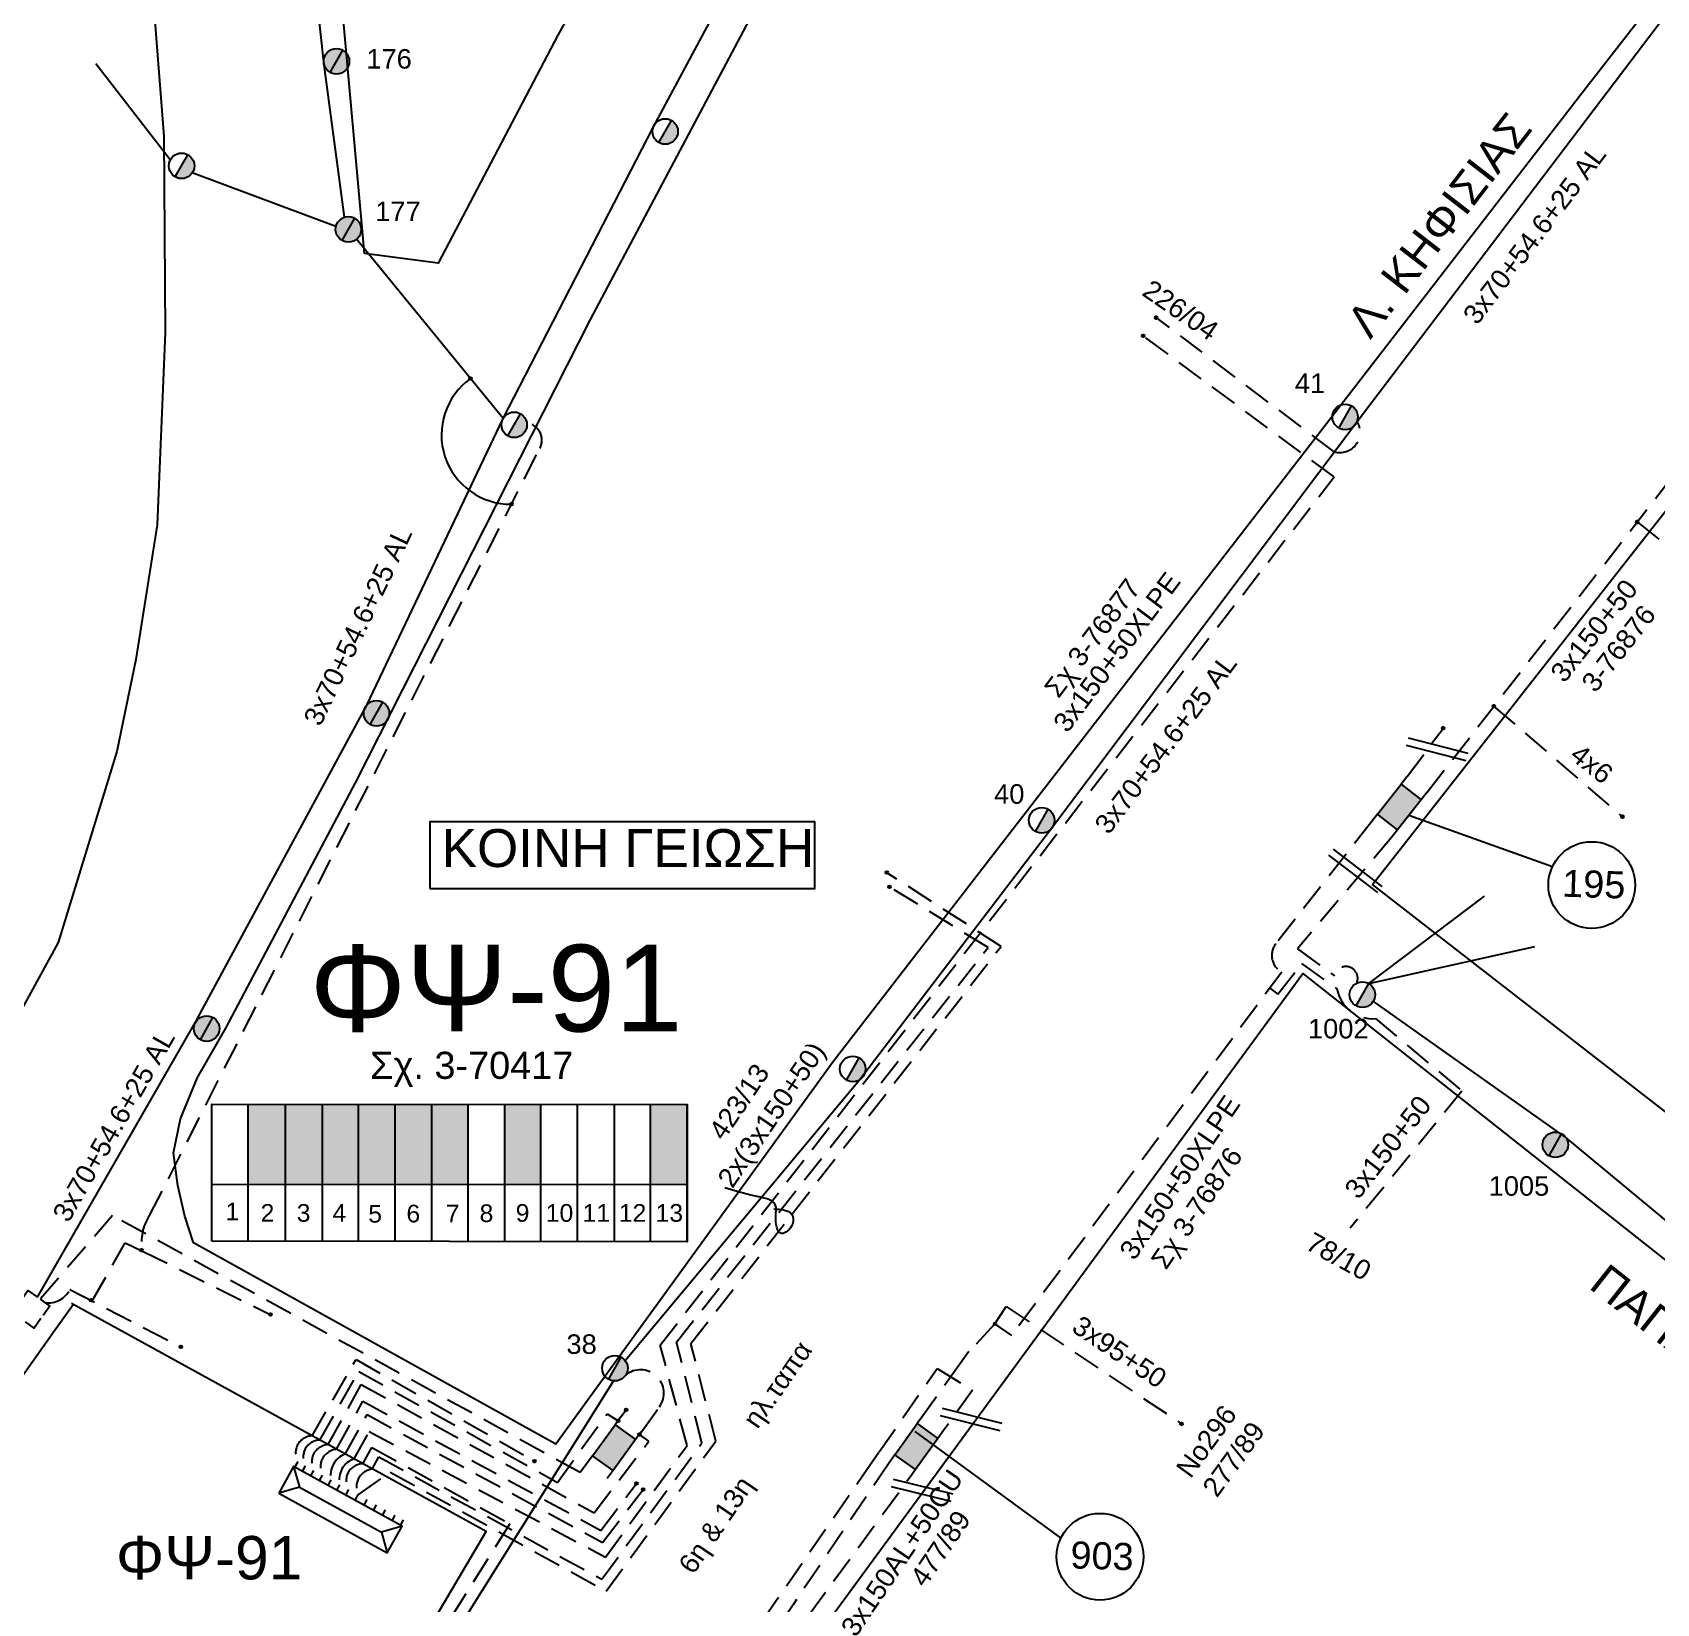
# Model space of a CAD drawing. Header units: millimetres. Extents: x 1421 to 10994, y 848 to 1896.
# Drawn here: x 10555 to 10704.8, y 1569.9 to 1714.8 of the extents above; entities that cross this region are included whole.
import ezdxf
from ezdxf.enums import TextEntityAlignment as Align

# ---------------------------------------------------------------- set-up
doc = ezdxf.new("R2010")
doc.units = ezdxf.units.MM
doc.linetypes.add('DASHED', pattern=[19.05, 12.7, -6.35])
for name, color, linetype, lineweight in [('3x150+50', 7, 'Continuous', 30), ('3x150+50 XLPE', 7, 'SYN_LINE', 30), ('3x70+54.6+25 AL', 7, 'SYN_LINE', 30), ('3x95+50AL', 7, 'Continuous', 30), ('4x6', 7, 'SYN_LINE', 30), ('Pillar Υποσταθμού', 7, 'SYN_LINE', 30), ('Άγνωστα', 7, 'Continuous', 30), ('Καλώδια ΧΤ   3x150AL+50CU', 7, 'DASHED', 30)]:
    doc.layers.add(name, color=color, linetype=linetype, lineweight=lineweight)
for name, color, linetype in [('Link Box 4 Διευθύνσεων', 7, 'Continuous'), ('Pillar OTE', 7, 'Continuous'), ('TEXT ΚΑΛΩΔΙΩΝ', 7, 'Continuous'), ('ΑΓΝΩΣΤΟ ΕΝΑΕΡΙΟ ΚΑΛΩΔΙΟ', 7, 'Continuous'), ('ΑΓΝΩΣΤΟ ΥΠΟΓΕΙΟ ΚΑΛΩΔΙΟ', 7, 'DASHED'), ('Επιγραφές - Σχήματα', 7, 'Continuous'), ('Περίπτερο', 7, 'Continuous'), ('Στύλος Ξύλινος', 7, 'Continuous'), ('Στύλος Ξύλινος @ 1', 7, 'Continuous'), ('Στύλος ΦΜ', 7, 'Continuous'), ('Στύλος ΦΜ @ 1', 7, 'Continuous'), ('Συνδέσεις', 7, 'Continuous'), ('Τομή', 7, 'Continuous'), ('Υποσταθμός πόλεως', 7, 'Continuous'), ('Υπόβαθρο ΔΕΗ', 7, 'Continuous')]:
    doc.layers.add(name, color=color, linetype=linetype)
doc.styles.add('arial', font='arial.ttf', dxfattribs={"height": 3})
doc.styles.get("Standard").update_dxf_attribs({"font": 'arial.ttf', "height": 1.8})
doc.linetypes.add('SYN_LINE', pattern='A,0.5,-0.0001,["/\\/\\/\\/",Standard,S=0.1,R=0,X=0,Y=-0.05],-0.25', length=0.7501)

# ---------------------------------------------------------------- blocks, each defined once
blk = doc.blocks.new('ΥΠΑΡΧΩΝ ΞΥΛΙΝΟΣ ΣΤΥΛΟΣ')
at = {"layer": 'Στύλος Ξύλινος'}
h = blk.add_hatch(color=7, dxfattribs=at)
h.paths.add_polyline_path([(-2.62, 0, 0.270008), (-1.29, -2.28), (1.3, 2.27, 0.576266)])
h.paths.add_polyline_path([(-1.29, -2.28, 0.574793), (2.62, 0, 0.268822), (1.3, 2.27)])
at = {"layer": 'Στύλος Ξύλινος', "color": 7}
blk.add_line((-1.29, -2.28), (1.3, 2.27), dxfattribs=at)
blk.add_circle((0, 0), 2.62, dxfattribs=at)
at = {"layer": 'Στύλος Ξύλινος', "color": 1, "flags": 4}
for tag, p in [('ΑΡΙΘΜΟΣ', (-4.91, 8.6)), ('ΤΥΠΟΣ', (-4.85, 3.39))]:
    blk.add_attdef(tag, p, '', height=4, dxfattribs=at)
blk = doc.blocks.new('ΥΠΑΡΧΩΝ ΤΣΙΜΕΝΤΕΝΙΟΣ ΣΤΥΛΟΣ')
at = {"layer": 'Στύλος ΦΜ'}
blk.add_hatch(color=7, dxfattribs=at).paths.add_polyline_path([(-1.29, -2.28, 0.574793), (2.62, 0, 0.268822), (1.3, 2.27)])
at = {"layer": 'Στύλος ΦΜ', "color": 7}
blk.add_line((-1.29, -2.28), (1.3, 2.27), dxfattribs=at)
blk.add_circle((0, 0), 2.62, dxfattribs=at)
at = {"layer": 'Στύλος ΦΜ', "flags": 4}
for tag, p in [('ΑΡΙΘΜΟΣ', (-4.68, 8.05)), ('ΤΥΠΟΣ', (-4.91, 3.03))]:
    blk.add_attdef(tag, p, '', height=4, dxfattribs=at)
blk = doc.blocks.new('LINK BOX 4 ΑΝΑΧΩΡΗΣΕΩΝ')
at = {"layer": 'Link Box 4 Διευθύνσεων', "ltscale": 40}
blk.add_hatch(color=256, dxfattribs=at).paths.add_polyline_path([(-3.54, 0), (-3.54, -4.67), (3.54, -4.67), (3.54, 0)])
for p, q in [((-3.54, 0), (-5.33, 0)), ((5.33, 0), (3.54, 0)), ((-3.54, -4.67), (-5.33, -4.67)), ((5.33, -4.67), (3.54, -4.67))]:
    blk.add_line(p, q, dxfattribs=at)
blk.add_lwpolyline([(-3.54, -4.67), (-3.54, 0), (3.54, 0), (3.54, -4.67)], close=True, dxfattribs=at)
blk = doc.blocks.new('PILLAR YPOSTATHMOU')
at = {"layer": 'Περίπτερο', "ltscale": 40}
for points in [[(540.43, 2525.12), (540.43, 2526.01), (541.51, 2526.01)], [(541.82, 2526.01), (542.91, 2526.01), (542.91, 2524.95)], [(541.59, 2523.53), (540.43, 2523.53), (540.43, 2524.86)], [(542.91, 2524.59), (542.91, 2523.53), (541.92, 2523.53)]]:
    blk.add_lwpolyline(points, dxfattribs=at)
blk = doc.blocks.new('_ΣΥΝΔΕΣΗ')
at = {"layer": 'Συνδέσεις', "linetype": 'SYN_LINE', "ltscale": 40}
blk.add_hatch(color=256, dxfattribs=at).paths.add_polyline_path([(0.5, -0.01, 1), (-0.5, -0.01, 1)])
at = {"layer": 'Συνδέσεις'}
blk.add_circle((0, -0.01), 0.5, dxfattribs=at)
blk = doc.blocks.new('ΤΟΜΗ')
at = {"layer": 'Τομή', "ltscale": 40}
for p, q in [((11.33, -0.65), (-11.4, -0.65)), ((11.33, -3.42), (-11.4, -3.42))]:
    blk.add_line(p, q, dxfattribs=at)
blk = doc.blocks.new('ΥΠΟΣΤΑΘΜΟΣ ΠΟΛΕΩΣ 13 ΑΝΑΧΩΡΗΣΕΩΝ')
at = {"layer": 'Υποσταθμός πόλεως', "ltscale": 40}
for p, q in [((-11.12, -2.82), (-11.12, -4)), ((-9.53, -2.82), (-9.53, -4)), ((-7.77, -2.82), (-7.77, -4)), ((-5.99, -2.82), (-5.99, -4)), ((-4.14, -2.82), (-4.14, -4)), ((-2.3, -2.82), (-2.3, -4)), ((-0.43, -2.82), (-0.43, -4)), ((1.54, -2.82), (1.54, -4)), ((3.43, -2.82), (3.43, -4)), ((5.39, -2.82), (5.39, -4)), ((7.32, -2.82), (7.32, -4)), ((9.32, -2.82), (9.32, -4)), ((11.11, -2.82), (11.11, -4))]:
    blk.add_line(p, q, dxfattribs=at)
blk.add_lwpolyline([(-11.43, 2.82), (11.43, 2.82), (11.43, -2.82), (-11.43, -2.82)], close=True, dxfattribs=at)
for points in [[(-8.62, 0), (-11.43, 2.82)], [(-11.43, -2.82), (-8.62, 0)], [(-8.62, 0), (8.62, 0)], [(8.62, 0), (11.43, 2.82)], [(11.43, -2.82), (8.62, 0)]]:
    blk.add_lwpolyline(points, dxfattribs=at)
at = {"layer": 'Υποσταθμός πόλεως', "linetype": 'SYN_LINE', "ltscale": 40, "flags": 1}
for tag, p in [('ΜΕΤΑΣΧΗΜΑΤΙΣΜΟΣ', (12.22, 1.68)), ('ΙΣΧΥΣ', (12.2, -1.11)), ('ΑΡΙΘΜΟΣ', (12.32, -3.83))]:
    blk.add_attdef(tag, p, '', height=1.8, dxfattribs=at)
blk = doc.blocks.new('A$C01BB34F8')
at = {"layer": 'Άγνωστα', "color": 7}
note = blk.add_mtext_dynamic_manual_height_columns('ηλ.ταπα\\P', width=1.8, gutter_width=12.5, heights=[0.0453, 0], dxfattribs=dict(at, insert=(0.37, 2.43), char_height=1.8, attachment_point=1, rotation=2.4309))
for column, words in zip(note.columns.linked_columns, ['\\P']):
    column.text = words

msp = doc.modelspace()

# ---------------------------------------------------------------- hatches: boundary and pattern name
at = {"layer": '3x70+54.6+25 AL', "linetype": 'Continuous', "lineweight": -3, "ltscale": 0.2}
for color, points in [(6, [(10574.9, 1608.57), (10578.34, 1608.57), (10578.34, 1615.93), (10574.9, 1615.93)]), (30, [(10615.41, 1615.91), (10612.02, 1615.91), (10612.02, 1608.53), (10615.41, 1608.53)])]:
    msp.add_hatch(color=color, dxfattribs=at).paths.add_polyline_path(points)
at = {"layer": 'Καλώδια ΧΤ   3x150AL+50CU', "linetype": 'DASHED', "lineweight": -3, "ltscale": 0.2}
h = msp.add_hatch(color=2, dxfattribs=at)
h.dxf.hatch_style = 1
h.paths.add_polyline_path([(10578.34, 1608.57), (10581.78, 1608.56), (10581.78, 1615.93), (10578.34, 1615.93)])
h = msp.add_hatch(color=5, dxfattribs=at)
h.dxf.hatch_style = 1
h.paths.add_polyline_path([(10585.08, 1615.93), (10581.78, 1615.93), (10581.78, 1608.56), (10585.08, 1608.56)])
h = msp.add_hatch(color=151, dxfattribs=at)
h.dxf.hatch_style = 1
h.paths.add_polyline_path([(10588.37, 1615.93), (10585.08, 1615.93), (10585.08, 1608.56), (10588.37, 1608.56)])
h = msp.add_hatch(color=173, dxfattribs=at)
h.dxf.hatch_style = 1
h.paths.add_polyline_path([(10588.46, 1608.56), (10591.86, 1608.55), (10591.86, 1615.92), (10588.46, 1615.92)])
h = msp.add_hatch(color=1, dxfattribs=at)
h.dxf.hatch_style = 1
h.paths.add_polyline_path([(10591.86, 1608.56), (10595.26, 1608.55), (10595.26, 1615.93), (10591.86, 1615.93)])
h = msp.add_hatch(color=85, dxfattribs=at)
h.dxf.hatch_style = 1
h.paths.add_polyline_path([(10598.58, 1608.56), (10601.98, 1608.55), (10601.98, 1615.93), (10598.58, 1615.93)])

# ---------------------------------------------------------------- linework, layer by layer
at = {"layer": '3x150+50', "color": 133, "linetype": 'DASHED', "lineweight": -3, "ltscale": 0.2}
msp.add_lwpolyline([(10614.97, 1558.72), (10619.69, 1564.77), (10622.39, 1568.37), (10631.65, 1581.74), (10633.13, 1583.88), (10638.46, 1591.56), (10641.72, 1589.55), (10639.05, 1585.83)], dxfattribs=at)
at = {"layer": '3x150+50 XLPE', "color": 151, "linetype": 'DASHED', "lineweight": -3, "ltscale": 0.2}
msp.add_lwpolyline([(10583.38, 1580.84, -0.397988), (10584.68, 1583.21), (10586.08, 1585.74), (10607.87, 1574.16), (10615.4, 1584.45), (10612.92, 1593.71), (10675.08, 1673.79), (10657.47, 1686.81)], format="xyb", dxfattribs=at)
at = {"layer": '3x150+50 XLPE', "color": 2, "linetype": 'DASHED', "lineweight": -3, "ltscale": 0.2}
msp.add_lwpolyline([(10683.67, 1644.73), (10711.26, 1680.21), (10725.81, 1668.54)], dxfattribs=at)
at = {"layer": '3x150+50 XLPE', "color": 1, "linetype": 'DASHED', "lineweight": -3, "ltscale": 0.2}
msp.add_lwpolyline([(10681.83, 1646.17), (10685.14, 1650.6)], dxfattribs=at)
for points in [[(10678.54, 1641.98), (10669.7, 1630.73, 0.465134), (10670.25, 1628.12), (10645.35, 1594.6), (10643.8, 1595.66), (10641.4, 1593.11), (10640.63, 1592.04), (10637.15, 1587.19)], [(10669.15, 1626.64), (10669.89, 1626.09), (10672.07, 1628.9), (10675.34, 1626.57, 0.380777), (10678.89, 1623.83), (10686.87, 1617.15), (10676.58, 1604.5)], [(10579.51, 1582.97, -0.575094), (10580.82, 1585.34), (10584.86, 1592.39), (10601.33, 1583.02)]]:
    msp.add_lwpolyline(points, format="xyb", dxfattribs=at)
at = {"layer": '3x150+50 XLPE', "color": 85, "linetype": 'DASHED', "lineweight": -3, "ltscale": 0.2}
msp.add_lwpolyline([(10585.06, 1579.91, -0.513296), (10586.36, 1582.28), (10586.97, 1583.39), (10607.53, 1572.11), (10616.75, 1584.68), (10614.42, 1593.99), (10643.16, 1630.39), (10634.06, 1635.99)], format="xyb", dxfattribs=at)
msp.add_lwpolyline([(10585.06, 1579.91), (10588.02, 1582), (10607.94, 1571.01), (10618.05, 1584.86), (10615.75, 1593.85), (10644.36, 1630.49), (10633.83, 1637.29)], dxfattribs=at)
at = {"layer": '3x150+50 XLPE', "color": 151, "linetype": 'DASHED', "lineweight": -3, "ltscale": 0.2}
msp.add_lwpolyline([(10606.16, 1582.78), (10605.55, 1581.95), (10562.39, 1605.66), (10555.72, 1597.95)], dxfattribs=at)
at = {"layer": '3x150+50 XLPE', "color": 5, "linetype": 'DASHED', "lineweight": -3, "ltscale": 0.2}
msp.add_lwpolyline([(10580.21, 1582.58, -0.574248), (10581.51, 1584.95), (10585.11, 1591.27), (10603.43, 1581.05), (10608.02, 1587.38), (10609.03, 1586.73)], format="xyb", dxfattribs=at)
at = {"layer": '3x150+50 XLPE', "color": 6, "linetype": 'DASHED', "lineweight": -3, "ltscale": 0.2}
for points in [[(10611.18, 1585.72), (10612.85, 1588.01, 0.88049), (10609.72, 1590.94, 2.140125)], [(10580.98, 1582.16, -0.55075), (10582.28, 1584.53), (10585.34, 1590.07), (10606.83, 1578.24), (10611.88, 1584.85), (10611.01, 1585.48)]]:
    msp.add_lwpolyline(points, format="xyb", dxfattribs=at)
at = {"layer": '3x150+50 XLPE', "color": 206, "linetype": 'DASHED', "lineweight": -3, "ltscale": 0.2}
msp.add_lwpolyline([(10581.76, 1581.73, -0.536441), (10583.06, 1584.1), (10585.5, 1588.53), (10607.45, 1576.62), (10610.73, 1580.95)], format="xyb", dxfattribs=at)
at = {"layer": '3x150+50 XLPE', "color": 30, "linetype": 'DASHED', "lineweight": -3, "ltscale": 0.2}
msp.add_lwpolyline([(10582.57, 1581.28, -0.382408), (10583.87, 1583.65), (10585.88, 1587.3), (10607.6, 1575.49), (10611.35, 1580.4)], format="xyb", dxfattribs=at)
at = {"layer": '3x150+50 XLPE', "color": 5, "linetype": 'DASHED', "lineweight": -3, "ltscale": 0.2}
msp.add_lwpolyline([(10609.29, 1587.09), (10609.77, 1587.74)], dxfattribs=at)
at = {"layer": '3x150+50 XLPE', "color": 2, "linetype": 'DASHED', "lineweight": -3, "ltscale": 0.2}
msp.add_lwpolyline([(10584.19, 1580.39, -0.595523), (10585.5, 1582.76), (10586.33, 1584.27), (10599.04, 1577.21), (10579.96, 1546.95, 0.925537), (10578.09, 1545.38, -2.381735)], format="xyb", dxfattribs=at)
at = {"layer": '3x70+54.6+25 AL', "color": 6, "linetype": 'SYN_LINE', "lineweight": -3, "ltscale": 15}
msp.add_lwpolyline([(10609.68, 1592.29), (10631.3, 1618.19), (10648.92, 1641.27), (10677.2, 1678.92), (10705.56, 1716.27), (10734.31, 1751.79), (10761.29, 1787.39), (10776.24, 1814.08)], dxfattribs=at)
at = {"layer": '3x70+54.6+25 AL', "color": 173, "linetype": 'SYN_LINE', "lineweight": -3, "ltscale": 15}
msp.add_lwpolyline([(10555.48, 1598.12), (10570.05, 1623.49), (10585.85, 1652.74), (10598.42, 1679.18), (10612.26, 1706.04), (10623.57, 1727.15), (10637.28, 1753.75), (10660.06, 1779.99), (10577.43, 1757.43)], dxfattribs=at)
at = {"layer": '3x70+54.6+25 AL', "color": 30, "linetype": 'SYN_LINE', "lineweight": -3, "ltscale": 15}
for points in [[(10583.8, 1697.75), (10581.93, 1711.8), (10580.2, 1727.5), (10578.76, 1740.93), (10576.71, 1756.04)], [(10598.42, 1679.18), (10584.91, 1695.72)]]:
    msp.add_lwpolyline(points, dxfattribs=at)
at = {"layer": '3x70+54.6+25 AL', "color": 151, "linetype": 'SYN_LINE', "lineweight": -3, "ltscale": 15}
for points in [[(10678.28, 1627.07), (10688.97, 1635.11)], [(10678.28, 1627.07), (10693.61, 1630.47)], [(10757.85, 1573.08), (10740.89, 1577.25), (10714.59, 1597.82), (10696.47, 1612.85), (10678.7, 1625.43)]]:
    msp.add_lwpolyline(points, dxfattribs=at)
at = {"layer": '3x70+54.6+25 AL', "color": 2, "linetype": 'SYN_LINE', "lineweight": -3, "ltscale": 15}
msp.add_lwpolyline([(10608.6, 1590.42), (10579.27, 1543.58), (10557.37, 1509.55), (10537.08, 1481.31)], dxfattribs=at)
at = {"layer": '3x95+50AL', "color": 1, "linetype": 'DASHED', "lineweight": -3, "ltscale": 0.2}
msp.add_lwpolyline([(10643.8, 1595.66), (10644.83, 1597.26), (10661.01, 1586.46)], dxfattribs=at)
at = {"layer": '4x6', "color": 2, "linetype": 'DASHED', "lineweight": -3, "ltscale": 0.2}
for points in [[(10703.05, 1669.64), (10716.13, 1659.29)], [(10689.82, 1652.63), (10701.68, 1642.45)]]:
    msp.add_lwpolyline(points, dxfattribs=at)
at = {"layer": 'Pillar OTE', "lineweight": -3, "ltscale": 40}
for points in [[(10571.57, 1603.29), (10571.57, 1615.93), (10615.41, 1615.91), (10615.41, 1603.25), (10571.57, 1603.29)], [(10574.9, 1603.29), (10574.9, 1615.93)], [(10578.34, 1603.28), (10578.34, 1615.93)], [(10581.78, 1603.28), (10581.78, 1615.93)], [(10585.08, 1603.28), (10585.08, 1615.93)], [(10588.46, 1603.27), (10588.46, 1615.93)], [(10591.86, 1603.27), (10591.86, 1615.93)], [(10595.2, 1603.27), (10595.2, 1615.93)], [(10598.58, 1603.26), (10598.58, 1615.93)], [(10601.9, 1603.27), (10601.9, 1615.93)], [(10605.29, 1603.26), (10605.29, 1615.91)], [(10608.69, 1603.25), (10608.69, 1615.91)], [(10612.02, 1603.25), (10612.02, 1615.91)], [(10615.41, 1603.25), (10615.41, 1615.91)], [(10571.57, 1608.57), (10615.41, 1608.53)]]:
    msp.add_lwpolyline(points, dxfattribs=at)
at = {"layer": 'ΑΓΝΩΣΤΟ ΕΝΑΕΡΙΟ ΚΑΛΩΔΙΟ', "color": 30, "linetype": 'Continuous', "lineweight": -3, "ltscale": 0.2}
for points in [[(10567.73, 1703.04), (10560.87, 1711.89)], [(10583.01, 1696.88), (10569.75, 1701.84)]]:
    msp.add_lwpolyline(points, dxfattribs=at)
at = {"layer": 'ΑΓΝΩΣΤΟ ΥΠΟΓΕΙΟ ΚΑΛΩΔΙΟ', "color": 6, "linetype": 'DASHED', "lineweight": -3, "ltscale": 0.2}
msp.add_lwpolyline([(10677.2, 1678.92, -0.687235), (10675.1, 1676.12), (10658.68, 1688.49)], format="xyb", dxfattribs=at)
at = {"layer": 'ΑΓΝΩΣΤΟ ΥΠΟΓΕΙΟ ΚΑΛΩΔΙΟ', "color": 30, "linetype": 'DASHED', "lineweight": -3, "ltscale": 0.2}
for points in [[(10565.17, 1602.39, -0.20905), (10565.82, 1605.66), (10601.83, 1676.45, 0.515316), (10600.62, 1678.77, -1.826625)], [(10556.18, 1597.62, 0.314658), (10558.47, 1598.84), (10568.8, 1593.47)]]:
    msp.add_lwpolyline(points, format="xyb", dxfattribs=at)
at = {"layer": 'ΑΓΝΩΣΤΟ ΥΠΟΓΕΙΟ ΚΑΛΩΔΙΟ', "color": 151, "linetype": 'DASHED', "lineweight": -3, "ltscale": 0.2}
msp.add_lwpolyline([(10680.38, 1640.54), (10671.71, 1630.27), (10675.11, 1627.78, -1.100318), (10677.17, 1627.1, 18.305575)], format="xyb", dxfattribs=at)
at = {"layer": 'ΑΓΝΩΣΤΟ ΥΠΟΓΕΙΟ ΚΑΛΩΔΙΟ', "color": 30, "linetype": 'DASHED', "lineweight": -3, "ltscale": 0.2}
for points in [[(10560.52, 1597.78), (10563.57, 1603.15), (10565.17, 1602.39)], [(10565.17, 1602.39), (10577.07, 1596.47)]]:
    msp.add_lwpolyline(points, dxfattribs=at)
at = {"layer": 'Επιγραφές - Σχήματα', "color": 173, "lineweight": -3}
msp.add_lwpolyline([(10591.67, 1635.82), (10627.19, 1635.82), (10627.19, 1641.99), (10591.67, 1641.99)], close=True, dxfattribs=at)
at = {"layer": 'Καλώδια ΧΤ   3x150AL+50CU', "color": 1, "linetype": 'DASHED', "lineweight": -3, "ltscale": 0.2}
msp.add_lwpolyline([(10634.04, 1582.86), (10625.18, 1569.76), (10623.71, 1567.58), (10616.15, 1556.97)], dxfattribs=at)
at = {"layer": 'Καλώδια ΧΤ   3x150AL+50CU', "color": 5, "linetype": 'DASHED', "lineweight": -3, "ltscale": 0.2}
msp.add_lwpolyline([(10683.17, 1532.36), (10682.41, 1531, -0.456623), (10679.53, 1536.59), (10627.61, 1565.81, -0.573778), (10626.66, 1568.86), (10636.2, 1581.87)], format="xyb", dxfattribs=at)
at = {"layer": 'Υπόβαθρο ΔΕΗ', "lineweight": -3, "ltscale": 0.1}
for points in [[(10678.04, 1854.62), (10653.34, 1807.48), (10636.29, 1774.96), (10616.83, 1738.85), (10603.47, 1714.55), (10592.44, 1693.52), (10585.63, 1694.41), (10582.83, 1725.47), (10581.01, 1745.6), (10576.47, 1763.56), (10566.08, 1792.49), (10555.36, 1823.32), (10544.08, 1856.82)], [(10726, 1745.23), (10697.89, 1709.13), (10673.63, 1677.74), (10628.94, 1619.93), (10603.28, 1584.57), (10569.87, 1603.13), (10569.06, 1605.61), (10568.41, 1608.42), (10568.03, 1611.45), (10568.68, 1614.58), (10570.25, 1618.41), (10572.85, 1622.95), (10584.85, 1645.63), (10606.5, 1688.32), (10638.99, 1749.61)], [(10442.07, 1704.84), (10561.14, 1740.72), (10564.69, 1736.31), (10567.13, 1705.23), (10567.25, 1687.11), (10566.53, 1669.39), (10564.56, 1656.94), (10562.79, 1648.46), (10557.37, 1630.86), (10551.41, 1619.99), (10546.04, 1618.65), (10438.18, 1677.33)], [(10458.7, 1515.48), (10472.19, 1470.55), (10474.28, 1464.24), (10475.77, 1460.8), (10477.31, 1458.54), (10479.11, 1456.54), (10482.24, 1454.06), (10484.14, 1453.29), (10486.4, 1452.31), (10488.3, 1451.8), (10492.57, 1452.47), (10501.96, 1455.19), (10510.56, 1459.59), (10519.25, 1465.31), (10528.77, 1473.99), (10539.39, 1486.17), (10552.25, 1506.27), (10588.69, 1562.64), (10596.85, 1576.51), (10558.61, 1597.56)], [(10458.7, 1515.48), (10469.11, 1518.83), (10480.01, 1523.3), (10494.13, 1531.19), (10504.14, 1537.49), (10515.42, 1546.69), (10525.68, 1556.77), (10534.85, 1567.05), (10544.19, 1578.47), (10552.69, 1588.88), (10557.06, 1595.05), (10558.78, 1597.47)]]:
    msp.add_lwpolyline(points, dxfattribs=at)
for points in [[(10707.66, 1673.18), (10786.16, 1609.6), (10758.07, 1574.54), (10678.62, 1636.2)], [(10803.18, 1508.44), (10786.19, 1478.31), (10627.66, 1567.22), (10672.21, 1628), (10705.64, 1601.56), (10751.33, 1565.51), (10728.67, 1535.68), (10736.77, 1530.1), (10759.72, 1558.25), (10793.02, 1531.58)]]:
    msp.add_lwpolyline(points, close=True, dxfattribs=at)
at = {"layer": 'Υπόβαθρο ΔΕΗ', "lineweight": -3}
for points in [[(10681.99, 1642.58), (10695.23, 1637.86)], [(10636.41, 1585.75), (10649.87, 1575.9)]]:
    msp.add_lwpolyline(points, dxfattribs=at)
for centre in [(10698.85, 1636.15), (10653.49, 1574.19)]:
    msp.add_circle(centre, 4, dxfattribs=at)
msp.add_arc((10599.13, 1677.67), 6.39, 125.6408, 270.6731, dxfattribs=at)
at = {"layer": 'Υπόβαθρο ΔΕΗ', "lineweight": -3, "ltscale": 0.1}
msp.add_spline([(10623.39, 1606.27), (10625.05, 1605.76), (10625.12, 1604.87), (10624.1, 1604.02), (10623.58, 1605.6), (10623.56, 1606.6), (10621.55, 1607.49), (10618.89, 1608.21)], degree=3, dxfattribs=at)

# ---------------------------------------------------------------- block references
at = {"layer": '3x150+50 XLPE', "color": 7, "linetype": 'DASHED', "lineweight": -3, "ltscale": 0.2, "rotation": 52.72815597178693}
msp.add_blockref('A$C01BB34F8', (10613.96, 1573.41), dxfattribs=at)
at = {"layer": 'Link Box 4 Διευθύνσεων', "lineweight": -3}
for p, xscale, yscale, zscale, rotation in [((10680.19, 1644.07), 0.4999999999999998, 0.4999999999999998, 0.4999999999999998, 51.85059539497129), ((10607.72, 1584.94), 0.4999999999999657, 0.4999999999999657, 0.4999999999999657, 53.95247214196431), ((10635.6, 1585.03), 0.4999999999999998, 0.4999999999999998, 0.4999999999999998, 54.29456918418008)]:
    msp.add_blockref('LINK BOX 4 ΑΝΑΧΩΡΗΣΕΩΝ', p, dxfattribs=dict(at, xscale=xscale, yscale=yscale, zscale=zscale, rotation=rotation))
at = {"layer": 'Pillar Υποσταθμού', "color": 206, "linetype": 'Continuous', "lineweight": -3, "ltscale": 0.2, "rotation": 324.6750711612914}
msp.add_blockref('PILLAR YPOSTATHMOU', (8653.09, -149.71), dxfattribs=at)
at = {"layer": 'Pillar Υποσταθμού', "color": 62, "linetype": 'DASHED', "lineweight": -3, "ltscale": 0.2, "xscale": -0.5000000000001676, "yscale": 0.5000000000003579, "zscale": 0.5, "rotation": 151.1562246191732}
msp.add_blockref('ΥΠΟΣΤΑΘΜΟΣ ΠΟΛΕΩΣ 13 ΑΝΑΧΩΡΗΣΕΩΝ', (10583.42, 1578.53), dxfattribs=at)
at = {"layer": 'Στύλος Ξύλινος @ 1', "lineweight": -3, "ltscale": 40}
ref = msp.add_blockref('ΥΠΑΡΧΩΝ ΞΥΛΙΝΟΣ ΣΤΥΛΟΣ', (10583.06, 1712.13), dxfattribs=dict(at, xscale=0.4499999999998181, yscale=0.4499999999998181, zscale=0.4499999999998181))
ref.add_attrib('ΑΡΙΘΜΟΣ', '176', (10585.81, 1711.46), dxfattribs={"layer": 'Στύλος Ξύλινος', "height": 1.8, "flags": 4})
ref = msp.add_blockref('ΥΠΑΡΧΩΝ ΞΥΛΙΝΟΣ ΣΤΥΛΟΣ', (10584.16, 1696.63), dxfattribs=dict(at, xscale=0.4499999999998181, yscale=0.4499999999998181, zscale=0.4499999999998181))
ref.add_attrib('ΑΡΙΘΜΟΣ', '177', (10586.63, 1697.39), dxfattribs={"layer": 'Στύλος Ξύλινος', "height": 1.8, "flags": 4})
at = {"layer": 'Στύλος Ξύλινος @ 1', "lineweight": -3, "ltscale": 40, "xscale": 0.4499999999998181, "yscale": 0.4499999999998181, "zscale": 0.4499999999998181}
for p in [(10586.75, 1651.99), (10571.08, 1622.91)]:
    msp.add_blockref('ΥΠΑΡΧΩΝ ΞΥΛΙΝΟΣ ΣΤΥΛΟΣ', p, dxfattribs=at)
at = {"layer": 'Στύλος Ξύλινος @ 1', "lineweight": -3, "ltscale": 40}
ref = msp.add_blockref('ΥΠΑΡΧΩΝ ΞΥΛΙΝΟΣ ΣΤΥΛΟΣ', (10695.49, 1612.19), dxfattribs=dict(at, xscale=0.4499999999998181, yscale=0.4499999999998181, zscale=0.4499999999998181))
ref.add_attrib('ΑΡΙΘΜΟΣ', '1005', (10689.34, 1607.49), dxfattribs={"layer": 'Στύλος Ξύλινος', "height": 1.8, "flags": 4})
at = {"layer": 'Στύλος ΦΜ @ 1', "color": 1, "lineweight": -3, "ltscale": 40, "xscale": 0.4499999999998181, "yscale": 0.4499999999998181, "zscale": 0.4499999999998181}
for p in [(10613.38, 1705.66), (10568.77, 1702.49), (10599.45, 1678.6), (10630.68, 1619.19)]:
    msp.add_blockref('ΥΠΑΡΧΩΝ ΤΣΙΜΕΝΤΕΝΙΟΣ ΣΤΥΛΟΣ', p, dxfattribs=at)
at = {"layer": 'Στύλος ΦΜ @ 1', "color": 1, "lineweight": -3, "ltscale": 40}
ref = msp.add_blockref('ΥΠΑΡΧΩΝ ΤΣΙΜΕΝΤΕΝΙΟΣ ΣΤΥΛΟΣ', (10676.1, 1679.33), dxfattribs=dict(at, xscale=0.4499999999998181, yscale=0.4499999999998181, zscale=0.4499999999998181))
ref.add_attrib('ΑΡΙΘΜΟΣ', '41', (10671.46, 1681.54), dxfattribs={"layer": 'Στύλος ΦΜ', "height": 1.8, "flags": 4})
ref = msp.add_blockref('ΥΠΑΡΧΩΝ ΤΣΙΜΕΝΤΕΝΙΟΣ ΣΤΥΛΟΣ', (10648.11, 1642.12), dxfattribs=dict(at, xscale=0.4499999999998181, yscale=0.4499999999998181, zscale=0.4499999999998181))
ref.add_attrib('ΑΡΙΘΜΟΣ', '40', (10643.72, 1643.65), dxfattribs={"layer": 'Στύλος ΦΜ', "height": 1.8, "flags": 4})
ref = msp.add_blockref('ΥΠΑΡΧΩΝ ΤΣΙΜΕΝΤΕΝΙΟΣ ΣΤΥΛΟΣ', (10677.69, 1626.04), dxfattribs=dict(at, xscale=0.4499999999998181, yscale=0.4499999999998181, zscale=0.4499999999998181))
ref.add_attrib('ΑΡΙΘΜΟΣ', '1002', (10672.67, 1622), dxfattribs={"layer": 'Στύλος ΦΜ', "height": 1.8, "flags": 4})
ref = msp.add_blockref('ΥΠΑΡΧΩΝ ΤΣΙΜΕΝΤΕΝΙΟΣ ΣΤΥΛΟΣ', (10608.74, 1591.58), dxfattribs=dict(at, xscale=0.4499999999998181, yscale=0.4499999999998181, zscale=0.4499999999998181))
ref.add_attrib('ΑΡΙΘΜΟΣ', '38', (10604.27, 1592.9), dxfattribs={"layer": 'Στύλος ΦΜ', "height": 1.8, "flags": 4})
at = {"layer": 'Συνδέσεις', "lineweight": -3, "xscale": 0.25, "yscale": 0.25, "zscale": 0.25}
for p in [(10658.68, 1688.49), (10657.47, 1686.81), (10595.41, 1682.87), (10599.2, 1671.29), (10703.05, 1669.64), (10689.82, 1652.64), (10685.15, 1650.61), (10701.68, 1642.46), (10633.83, 1637.3), (10634.06, 1635.99), (10565.07, 1602.47), (10560.42, 1597.86), (10576.97, 1596.55), (10643.8, 1595.67), (10568.7, 1593.55), (10609.03, 1586.73), (10609.77, 1587.75), (10661.01, 1586.46), (10611.01, 1585.48), (10601.33, 1583.02), (10610.73, 1580.95), (10611.35, 1580.4)]:
    msp.add_blockref('_ΣΥΝΔΕΣΗ', p, dxfattribs=at)
at = {"layer": 'Τομή', "lineweight": -3, "xscale": 0.2499999999999998, "yscale": 0.2499999999999998, "zscale": 0.2499999999999998}
for p, rotation in [((10684.74, 1649.14), 345.7167331694694), ((10677.38, 1637.86), 322.576540899677), ((10641.75, 1587.32), 346.0559229280474), ((10637.23, 1580.79), 346.0559229280474)]:
    msp.add_blockref('ΤΟΜΗ', p, dxfattribs=dict(at, rotation=rotation))

# ---------------------------------------------------------------- texts
at = {"lineweight": -3, "ltscale": 30, "width": 11.2573, "attachment_point": 1}
for s, insert, char_height in [('1', (10572.82, 1606.85), 1.63), ('2', (10576.06, 1606.72), 1.63), ('3', (10579.39, 1606.72), 1.63), ('4', (10582.69, 1606.72), 1.63), ('5', (10585.99, 1606.64), 1.63), ('6', (10589.51, 1606.66), 1.63), ('7', (10593.14, 1606.66), 1.63), ('8', (10596.26, 1606.69), 1.63), ('9', (10599.59, 1606.72), 1.63), ('10', (10602.36, 1606.72), 1.634), ('11', (10605.76, 1606.72), 1.634), ('12', (10609.1, 1606.72), 1.634), ('13', (10612.49, 1606.72), 1.634)]:
    msp.add_mtext(s, dxfattribs=dict(at, insert=insert, char_height=char_height))
at = {"layer": 'TEXT ΚΑΛΩΔΙΩΝ', "lineweight": -3, "ltscale": 15, "style": 'arial'}
for rotation, p in [(52.7964, (10693.56, 1696.17)), (64.5618, (10585.02, 1660.04)), (60.1135, (10562.5, 1613.97))]:
    msp.add_text('3x70+54.6+25 AL', height=1.8, rotation=rotation, dxfattribs=at).set_placement(p, align=Align.MIDDLE_CENTER)
at = {"layer": 'TEXT ΚΑΛΩΔΙΩΝ', "lineweight": -3, "ltscale": 0.2, "style": 'arial'}
for s, rotation, p in [('Σχ 3-76877', 53.0883, (10652.78, 1658.94)), ('3x150+50XLPE', 53.0883, (10655.03, 1657.65)), ('3x150+50', 51.6586, (10699.06, 1659.62)), ('3x70+54.6+25 AL', 53.0883, (10659.54, 1649.19)), ('4x6', 321.4102, (10698.86, 1647.33)), ('2x(3x150+50)', 55.8167, (10623.17, 1614.98)), ('3x150+50XLPE', 55.8167, (10660.84, 1609.19)), ('3x150+50', 52.0063, (10680.04, 1611.99)), ('3x95+50', 326.151, (10655.3, 1593.09)), ('3x150AL+50CU', 55.8167, (10635.22, 1574.55))]:
    msp.add_text(s, height=1.8, rotation=rotation, dxfattribs=at).set_placement(p, align=Align.MIDDLE_CENTER)
at = {"layer": 'Άγνωστα', "lineweight": -3, "ltscale": 0.2, "char_height": 1.8, "width": 18.6352, "attachment_point": 1, "style": 'arial'}
for s, insert, rotation in [('226/04', (10658.27, 1692.11), 325.5107), ('\\A1;3-76876', (10697.77, 1654.9), 52), ('423/13', (10617.29, 1613.49), 56), ('\\A1;Σχ 3-76876', (10658.08, 1601.57), 56), ('\\A1;78/10', (10673.2, 1604.21), 331), ('\\A1;No296\\P277/89', (10660.39, 1582.38), 54), ('\\A1;6η & 13η', (10614.49, 1573.47), 56), ('\\A1;477/89', (10635.86, 1572.28), 56)]:
    msp.add_mtext(s, dxfattribs=dict(at, insert=insert, rotation=rotation))
at = {"layer": 'Άγνωστα', "lineweight": -3, "char_height": 2.5, "width": 13.4112, "attachment_point": 1, "rotation": 358.1643}
for s, insert in [('195', (10696.17, 1637.58)), ('903', (10650.81, 1575.62))]:
    msp.add_mtext(s, dxfattribs=dict(at, insert=insert))
at = {"layer": 'Άγνωστα', "color": 7, "lineweight": -3, "insert": (10586.16, 1620.77), "char_height": 2.5, "width": 4.551914400963142e-14, "attachment_point": 1}
msp.add_mtext('Σχ. 3-70417', dxfattribs=at)
at = {"layer": 'Επιγραφές - Σχήματα', "color": 173, "lineweight": -3, "insert": (10592.76, 1641.31), "char_height": 3.5, "width": 35.1311, "attachment_point": 1}
msp.add_mtext('KOINH ΓΕΙΩΣΗ', dxfattribs=at)
at = {"layer": 'Υπόβαθρο ΔΕΗ', "lineweight": -3, "ltscale": 0.1, "style": 'arial'}
for s, rotation, p in [('Λ. ΚΗΦΙΣΙΑΣ', 52.2963, (10684.76, 1697.05)), ('ΠΑΠΑΝΑΣΤΑΣΙΟΥ', 321.7238, (10713.23, 1589.3))]:
    msp.add_text(s, height=3, rotation=rotation, dxfattribs=at).set_placement(p, align=Align.MIDDLE_CENTER)
at = {"layer": 'Υπόβαθρο ΔΕΗ', "lineweight": -3, "width": 84.6573, "attachment_point": 1}
for insert, char_height in [((10580.57, 1630.64), 8), ((10562.71, 1576.1), 4)]:
    msp.add_mtext('ΦΨ-91', dxfattribs=dict(at, insert=insert, char_height=char_height))

doc.saveas('drawing.dxf')
